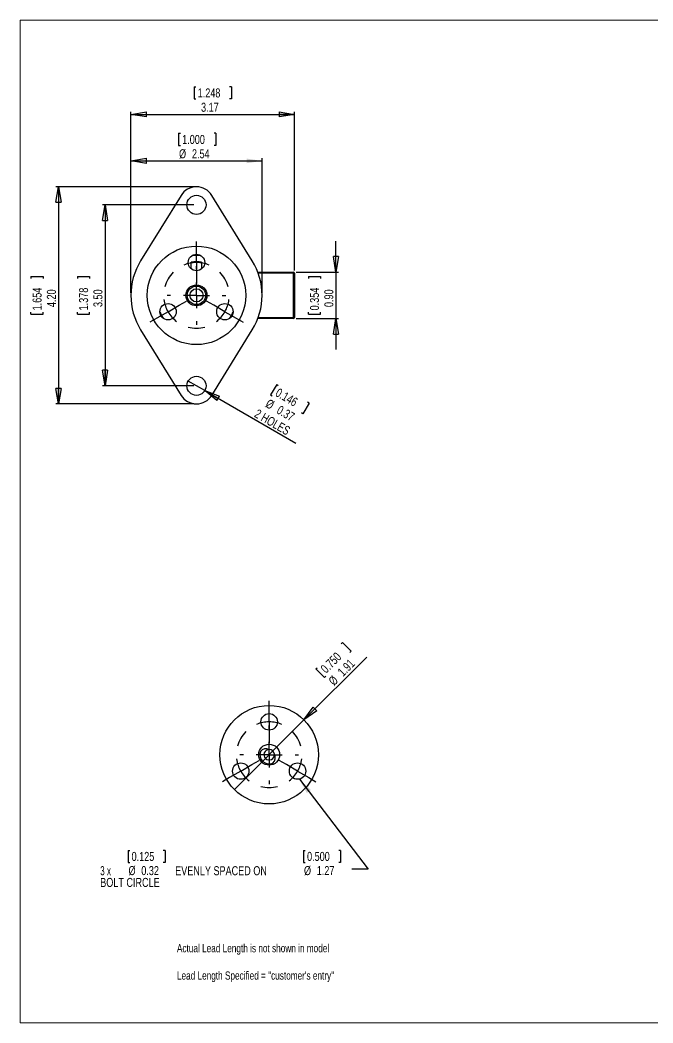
# Model space of a CAD drawing. Header units: millimetres. Extents: x 1.7 to 54.7, y 1.7 to 41.8.
# Drawn here: x 1.68 to 26.18, y 1.72 to 40.51 of the extents above; entities that cross this region are included whole.
import ezdxf

# ---------------------------------------------------------------- set-up
doc = ezdxf.new("R2010")
doc.units = ezdxf.units.MM
doc.layers.add('FORMAT', color=7, linetype='Continuous')
doc.styles.add('SLDTEXTSTYLE0', font='TXT', dxfattribs={"width": 0.75})
doc.styles.add('SLDTEXTSTYLE1', font='TXT', dxfattribs={"width": 0.666667})
doc.dimstyles.new('SLDDIMSTYLE0', dxfattribs={"dimtxt": 0.35, "dimasz": 0.6, "dimexe": 0, "dimexo": 0.0625, "dimgap": 0.0875, "dimtad": 1, "dimlfac": 0.5, "dimrnd": 1e-09, "dimzin": 4, "dimdsep": 46, "dimtxsty": 'SLDTEXTSTYLE0', "dimblk1": 'CLOSED', "dimblk2": 'CLOSED', "dimsah": 1, "dimcen": 0.09, "dimadec": 0, "dimazin": 1, "dimtfac": 1, "dimtofl": 0, "dimtmove": 0, "dimatfit": 3, "dimldrblk": 'CLOSED', "dimfxl": 0, "dimfrac": 2, "dimtolj": 1, "dimtzin": 12, "dimarcsym": 0})
doc.dimstyles.new('SLDDIMSTYLE1', dxfattribs={"dimtxt": 0.35, "dimasz": 0.6, "dimexe": 0, "dimexo": 0.0625, "dimgap": 0.0875, "dimtad": 1, "dimlfac": 0.5, "dimrnd": 1e-09, "dimzin": 12, "dimdsep": 46, "dimtxsty": 'SLDTEXTSTYLE0', "dimblk1": 'CLOSED', "dimsah": 1, "dimcen": 0.09, "dimadec": 0, "dimazin": 3, "dimtfac": 1, "dimtofl": 0, "dimtmove": 0, "dimatfit": 3, "dimldrblk": 'CLOSED', "dimfxl": 0, "dimfrac": 2, "dimtolj": 1, "dimtzin": 12, "dimarcsym": 0})
doc.dimstyles.new('SLDDIMSTYLE2', dxfattribs={"dimtxt": 0.35, "dimasz": 0.6, "dimexe": 0, "dimexo": 0.0625, "dimgap": 0.0875, "dimtad": 1, "dimlfac": 0.5, "dimrnd": 1e-09, "dimzin": 12, "dimdsep": 46, "dimtxsty": 'SLDTEXTSTYLE0', "dimblk1": 'CLOSED', "dimblk2": 'CLOSED', "dimsah": 1, "dimcen": 0.09, "dimadec": 0, "dimazin": 3, "dimtfac": 1, "dimtofl": 0, "dimtmove": 0, "dimatfit": 3, "dimldrblk": 'CLOSED', "dimfxl": 0, "dimfrac": 2, "dimtolj": 1, "dimtzin": 12, "dimarcsym": 0})
doc.dimstyles.new('SLDDIMSTYLE3', dxfattribs={"dimtxt": 0.35, "dimasz": 0.6, "dimexe": 0, "dimexo": 0.0625, "dimgap": 0.0875, "dimtad": 1, "dimlfac": 0.5, "dimrnd": 1e-09, "dimzin": 0, "dimdsep": 46, "dimtxsty": 'SLDTEXTSTYLE0', "dimblk1": 'CLOSED', "dimblk2": 'CLOSED', "dimsah": 1, "dimcen": 0.09, "dimadec": 0, "dimazin": 0, "dimtfac": 1, "dimtmove": 0, "dimatfit": 0, "dimldrblk": 'CLOSED', "dimfxl": 0, "dimfrac": 2, "dimtolj": 1, "dimtzin": 12, "dimarcsym": 0})
doc.dimstyles.new('SLDDIMSTYLE4', dxfattribs={"dimtxt": 0.35, "dimasz": 0.6, "dimexe": 0, "dimexo": 0.0625, "dimgap": 0.0875, "dimtad": 1, "dimlfac": 0.5, "dimrnd": 1e-09, "dimdsep": 46, "dimtxsty": 'SLDTEXTSTYLE0', "dimblk1": 'NONE', "dimblk2": 'CLOSED', "dimsah": 1, "dimcen": 0, "dimadec": 0, "dimazin": 2, "dimtfac": 1, "dimtmove": 0, "dimatfit": 3, "dimldrblk": 'NONE', "dimfxl": 0, "dimfrac": 2, "dimtolj": 1, "dimtzin": 12, "dimarcsym": 0})
doc.dimstyles.new('SLDDIMSTYLE6', dxfattribs={"dimtxt": 0.35, "dimasz": 0.6, "dimexe": 0, "dimexo": 0.0625, "dimgap": 0.0875, "dimtad": 1, "dimlfac": 0.5, "dimrnd": 1e-09, "dimzin": 12, "dimdsep": 46, "dimtxsty": 'SLDTEXTSTYLE0', "dimblk1": 'NONE', "dimblk2": 'CLOSED', "dimsah": 1, "dimcen": 0, "dimadec": 0, "dimazin": 3, "dimtfac": 1, "dimtmove": 0, "dimatfit": 3, "dimldrblk": 'NONE', "dimfxl": 0, "dimfrac": 2, "dimtolj": 1, "dimtzin": 12, "dimarcsym": 0})
doc.dimstyles.new('SLDDIMSTYLE7', dxfattribs={"dimtxt": 0.18, "dimasz": 0.6, "dimexe": 0, "dimexo": 0.0625, "dimgap": 0, "dimtad": 0, "dimtih": 1, "dimtoh": 1, "dimdec": 0, "dimrnd": 1e-09, "dimzin": 0, "dimdsep": 46, "dimtxsty": 'Standard', "dimsah": 1, "dimcen": 0.09, "dimadec": 0, "dimazin": 0, "dimtfac": 0.6, "dimtdec": 0, "dimtofl": 0, "dimtmove": 0, "dimatfit": 3, "dimfxl": 0, "dimfrac": 2, "dimtolj": 1, "dimtzin": 0, "dimarcsym": 0})

# ---------------------------------------------------------------- blocks, each defined once
blk = doc.blocks.new('_Closed')
at = {"color": 0, "linetype": 'ByBlock', "lineweight": -2}
for p, q in [((-1, 0.166667), (0, 0)), ((-1, 0.166667), (-1, -0.166667)), ((0, 0), (-1, -0.166667)), ((0, 0), (-1, 0))]:
    blk.add_line(p, q, dxfattribs=at)
blk = doc.blocks.new('_D')
at = {"layer": 'FORMAT'}
for p, q in [((8.411, 34.065), (3.071, 34.065)), ((3.171, 34.065), (3.171, 25.665)), ((2.104, 30.588), (2.575, 30.588)), ((2.104, 30.588), (2.104, 30.517)), ((2.575, 30.588), (2.575, 30.517)), ((2.104, 29.141), (2.104, 29.212)), ((2.104, 29.141), (2.575, 29.141)), ((2.575, 29.141), (2.575, 29.212)), ((8.411, 25.665), (3.071, 25.665))]:
    blk.add_line(p, q, dxfattribs=at)
at = {"layer": 'FORMAT', "xscale": 0.6, "yscale": 0.6}
for p, rotation in [((3.171, 34.065, -1.528), 90.0000000000004), ((3.171, 25.665, -1.528), 270.0000000000004)]:
    blk.add_blockref('_Closed', p, dxfattribs=dict(at, rotation=rotation))
at = {"layer": 'FORMAT', "char_height": 0.35, "attachment_point": 1, "rotation": 90, "style": 'SLDTEXTSTYLE0'}
for s, insert in [('1.654', (2.165, 29.283)), ('4.20', (2.72, 29.412))]:
    blk.add_mtext(s, dxfattribs=dict(at, insert=insert))
blk = doc.blocks.new('_D_1')
at = {"layer": 'FORMAT'}
for p, q in [((8.411, 33.365), (4.871, 33.365)), ((4.971, 33.365), (4.971, 26.365)), ((3.904, 30.588), (4.375, 30.588)), ((3.904, 30.588), (3.904, 30.517)), ((4.375, 30.588), (4.375, 30.517)), ((3.904, 29.141), (3.904, 29.212)), ((3.904, 29.141), (4.375, 29.141)), ((4.375, 29.141), (4.375, 29.212)), ((8.411, 26.365), (4.871, 26.365))]:
    blk.add_line(p, q, dxfattribs=at)
at = {"layer": 'FORMAT', "xscale": 0.6, "yscale": 0.6}
for p, rotation in [((4.971, 33.365, -1.528), 90.0000000000004), ((4.971, 26.365, -1.528), 270.0000000000004)]:
    blk.add_blockref('_Closed', p, dxfattribs=dict(at, rotation=rotation))
at = {"layer": 'FORMAT', "char_height": 0.35, "attachment_point": 1, "rotation": 90, "style": 'SLDTEXTSTYLE0'}
for s, insert in [('1.378', (3.965, 29.283)), ('3.50', (4.52, 29.412))]:
    blk.add_mtext(s, dxfattribs=dict(at, insert=insert))
blk = doc.blocks.new('_D_2')
at = {"layer": 'FORMAT'}
for p, q in [((7.817, 36.132), (7.817, 35.661)), ((7.817, 36.132), (7.887, 36.132)), ((9.263, 36.132), (9.192, 36.132)), ((9.263, 36.132), (9.263, 35.661)), ((7.817, 35.661), (7.887, 35.661)), ((9.263, 35.661), (9.192, 35.661)), ((5.971, 29.965), (5.971, 35.165)), ((5.971, 35.065), (11.051, 35.065)), ((11.051, 29.965), (11.051, 35.165))]:
    blk.add_line(p, q, dxfattribs=at)
blk.add_solid([(11.051, 35.065), (10.451, 35.155), (10.451, 34.975)], dxfattribs=at)
at = {"layer": 'FORMAT', "xscale": 0.6, "yscale": 0.6, "rotation": 179.9999999992159}
blk.add_blockref('_Closed', (5.971, 35.065, -1.528), dxfattribs=at)
at = {"layer": 'FORMAT', "char_height": 0.35, "attachment_point": 1, "style": 'SLDTEXTSTYLE0'}
for s, insert in [('1.000', (7.958, 36.07)), ('%%c', (7.838, 35.516)), ('2.54', (8.337, 35.516))]:
    blk.add_mtext(s, dxfattribs=dict(at, insert=insert))
blk = doc.blocks.new('_D_3')
at = {"layer": 'FORMAT'}
for p, q in [((8.418, 37.932), (8.418, 37.461)), ((8.418, 37.932), (8.489, 37.932)), ((9.864, 37.932), (9.793, 37.932)), ((9.864, 37.932), (9.864, 37.461)), ((8.418, 37.461), (8.489, 37.461)), ((9.864, 37.461), (9.793, 37.461)), ((5.971, 29.965), (5.971, 36.965)), ((5.971, 36.865), (12.311, 36.865)), ((12.311, 30.825), (12.311, 36.965))]:
    blk.add_line(p, q, dxfattribs=at)
at = {"layer": 'FORMAT', "xscale": 0.6, "yscale": 0.6, "rotation": 180.0000000000004}
blk.add_blockref('_Closed', (5.971, 36.865, -1.528), dxfattribs=at)
at = {"layer": 'FORMAT', "xscale": 0.6, "yscale": 0.6}
blk.add_blockref('_Closed', (12.311, 36.865, -1.528), dxfattribs=at)
at = {"layer": 'FORMAT', "char_height": 0.35, "attachment_point": 1, "style": 'SLDTEXTSTYLE0'}
for s, insert in [('1.248', (8.56, 37.87)), ('3.17', (8.689, 37.316))]:
    blk.add_mtext(s, dxfattribs=dict(at, insert=insert))
blk = doc.blocks.new('_D_4')
at = {"layer": 'FORMAT'}
for p, q in [((13.911, 30.765), (13.911, 31.965)), ((12.371, 30.765), (14.011, 30.765)), ((13.911, 30.765), (13.911, 28.965)), ((12.844, 30.588), (13.315, 30.588)), ((12.844, 30.588), (12.844, 30.517)), ((13.315, 30.588), (13.315, 30.517)), ((12.844, 29.141), (12.844, 29.212)), ((12.844, 29.141), (13.315, 29.141)), ((13.315, 29.141), (13.315, 29.212)), ((12.371, 28.965), (14.011, 28.965)), ((13.911, 28.965), (13.911, 27.765))]:
    blk.add_line(p, q, dxfattribs=at)
at = {"layer": 'FORMAT', "xscale": 0.6, "yscale": 0.6}
for p, rotation in [((13.911, 30.765, -1.528), 270.0000000000004), ((13.911, 28.965, -1.528), 90.00000000000037)]:
    blk.add_blockref('_Closed', p, dxfattribs=dict(at, rotation=rotation))
at = {"layer": 'FORMAT', "char_height": 0.35, "attachment_point": 1, "rotation": 90, "style": 'SLDTEXTSTYLE0'}
for s, insert in [('0.354', (12.905, 29.283)), ('0.90', (13.46, 29.412))]:
    blk.add_mtext(s, dxfattribs=dict(at, insert=insert))
blk = doc.blocks.new('_D_5')
at = {"layer": 'FORMAT'}
for p, q in [((8.832, 26.18), (8.191, 26.55)), ((11.616, 26.418), (11.381, 26.01)), ((11.616, 26.418), (11.678, 26.383)), ((8.832, 26.18), (12.352, 24.147)), ((11.381, 26.01), (11.442, 25.975)), ((12.869, 25.695), (12.633, 25.287)), ((12.869, 25.695), (12.808, 25.731)), ((12.633, 25.287), (12.572, 25.322))]:
    blk.add_line(p, q, dxfattribs=at)
at = {"layer": 'FORMAT', "xscale": 0.6, "yscale": 0.6, "rotation": 149.9999999975018}
blk.add_blockref('_Closed', (8.832, 26.18, -1.528), dxfattribs=at)
at = {"layer": 'FORMAT', "char_height": 0.35, "attachment_point": 1, "rotation": 330, "style": 'SLDTEXTSTYLE0'}
for s, insert in [('0.146', (11.708, 26.294)), ('%%c', (11.326, 25.874)), ('2 HOLES', (10.895, 25.483)), ('0.37', (11.759, 25.624))]:
    blk.add_mtext(s, dxfattribs=dict(at, insert=insert))
blk = doc.blocks.new('_None')
blk = doc.blocks.new('SW_CENTERMARKSYMBOL_0')
at = {"layer": 'FORMAT', "color": 0}
for p, q in [((-1.1, 2.405), (-1.1, 2.722)), ((-1.1, 1.905), (-1.1, 2.405)), ((-1.1, 1.905), (-1.1, 1.405)), ((-1.1, 1.635), (-1.1, 1.77)), ((-1.1, 1.405), (-1.1, 1.087)), ((-1.1, 0.635), (-1.1, 1.135)), ((-2.1, 0.635), (-2.235, 0.635)), ((-1.767, 0.25), (-1.492, 0.409)), ((-1.1, 0.635), (-1.6, 0.635)), ((-1.1, 0.635), (-1.1, 0.135)), ((-1.1, 0.635), (-0.6, 0.635)), ((-0.433, 0.25), (-0.708, 0.409)), ((-0.1, 0.635), (0.035, 0.635)), ((-2.2, 0), (-1.767, 0.25)), ((0, 0), (-0.433, 0.25)), ((0, 0), (0.433, -0.25)), ((-2.633, -0.25), (-2.908, -0.409)), ((-2.2, 0), (-2.633, -0.25)), ((-1.1, -0.365), (-1.1, -0.5)), ((0.433, -0.25), (0.708, -0.409))]:
    blk.add_line(p, q, dxfattribs=at)
for start, end in [(90, 112.5574), (67.4426, 90), (135.1148, 164.8852), (15.1148, 44.8852), (187.4426, 210), (330, 352.5574), (307.4426, 330), (210, 232.5574), (255.1148, 284.8852)]:
    blk.add_arc((-1.1, 0.635), 1.27, start, end, dxfattribs=at)
blk = doc.blocks.new('_D_15')
at = {"layer": 'FORMAT'}
for p, q in [((14.161, 16.435), (14.111, 16.385)), ((14.161, 16.435), (14.494, 16.101)), ((14.494, 16.101), (14.444, 16.051)), ((12.673, 13.443), (15.105, 15.875)), ((13.138, 15.412), (13.188, 15.462)), ((13.138, 15.412), (13.472, 15.079)), ((13.472, 15.079), (13.522, 15.129)), ((12.673, 13.443), (9.979, 10.749))]:
    blk.add_line(p, q, dxfattribs=at)
at = {"layer": 'FORMAT', "xscale": 0.6, "yscale": 0.6, "rotation": 225.0000000000005}
blk.add_blockref('_Closed', (12.673, 13.443, -12.528), dxfattribs=at)
at = {"layer": 'FORMAT', "char_height": 0.35, "attachment_point": 1, "rotation": 45, "style": 'SLDTEXTSTYLE0'}
for s, insert in [('0.750', (13.282, 15.468)), ('1.91', (13.942, 15.344)), ('%%c', (13.589, 14.991))]:
    blk.add_mtext(s, dxfattribs=dict(at, insert=insert))
blk = doc.blocks.new('SW_NOTE_0')
at = {"layer": 'FORMAT', "color": 0}
for p, q in [((-8.667, 0.723), (-8.667, 0.257)), ((-8.667, 0.723), (-8.597, 0.723)), ((-7.232, 0.723), (-7.302, 0.723)), ((-7.232, 0.723), (-7.232, 0.257)), ((-1.874, 0.723), (-1.874, 0.257)), ((-1.874, 0.723), (-1.804, 0.723)), ((-0.439, 0.723), (-0.509, 0.723)), ((-0.439, 0.723), (-0.439, 0.257)), ((-8.667, 0.257), (-8.597, 0.257)), ((-7.232, 0.257), (-7.302, 0.257)), ((-1.874, 0.257), (-1.804, 0.257)), ((-0.439, 0.257), (-0.509, 0.257))]:
    blk.add_line(p, q, dxfattribs=at)
at = {"layer": 'FORMAT', "color": 0, "char_height": 0.35, "attachment_point": 1}
for s, insert, style in [('0.125', (-8.528, 0.667), 'SLDTEXTSTYLE0'), ('0.500', (-1.735, 0.667), 'SLDTEXTSTYLE0'), ('3 x', (-9.743, 0.114), 'SLDTEXTSTYLE1'), ('%%c', (-8.647, 0.119), 'SLDTEXTSTYLE0'), ('0.32', (-8.153, 0.119), 'SLDTEXTSTYLE0'), ('EVENLY SPACED ON', (-6.841, 0.114), 'SLDTEXTSTYLE0'), ('%%c', (-1.854, 0.119), 'SLDTEXTSTYLE0'), ('1.27', (-1.36, 0.119), 'SLDTEXTSTYLE0'), ('BOLT CIRCLE', (-9.743, -0.339), 'SLDTEXTSTYLE0')]:
    blk.add_mtext(s, dxfattribs=dict(at, insert=insert, style=style))
blk = doc.blocks.new('SW_CENTERMARKSYMBOL_1')
at = {"layer": 'FORMAT', "color": 0}
for p, q in [((0, 0.5), (0, 0.818)), ((0, 0), (0, 0.5)), ((0, 0), (0, -0.5)), ((0, -0.27), (0, -0.135)), ((0, -0.5), (0, -0.818)), ((0, -1.27), (0, -0.77)), ((-1, -1.27), (-1.135, -1.27)), ((-0.667, -1.655), (-0.392, -1.496)), ((0, -1.27), (-0.5, -1.27)), ((0, -1.27), (0, -1.77)), ((0, -1.27), (0.5, -1.27)), ((0.667, -1.655), (0.392, -1.496)), ((1, -1.27), (1.135, -1.27)), ((-1.1, -1.905), (-1.533, -2.155)), ((-1.1, -1.905), (-0.667, -1.655)), ((1.1, -1.905), (0.667, -1.655)), ((1.1, -1.905), (1.533, -2.155)), ((-1.533, -2.155), (-1.808, -2.314)), ((0, -2.27), (0, -2.405)), ((1.533, -2.155), (1.808, -2.314))]:
    blk.add_line(p, q, dxfattribs=at)
for start, end in [(90, 112.5574), (67.4426, 90), (135.1148, 164.8852), (15.1148, 44.8852), (187.4426, 210), (330, 352.5574), (210, 232.5574), (307.4426, 330), (255.1148, 284.8852)]:
    blk.add_arc((0, -1.27), 1.27, start, end, dxfattribs=at)

msp = doc.modelspace()

# ---------------------------------------------------------------- linework, layer by layer
at = {"color": 7, "linetype": 'Continuous', "lineweight": 18}
for p, q in [((1.681, 40.514), (53.336, 40.514)), ((1.681, 40.514), (1.681, 1.72)), ((1.681, 1.72), (53.336, 1.72))]:
    msp.add_line(p, q, dxfattribs=at)
at = {"color": 7, "linetype": 'Continuous', "lineweight": 25}
for p, q in [((7.916, 33.733), (6.35, 31.2)), ((10.672, 31.2), (9.107, 33.733)), ((8.311, 30.893), (8.311, 31.149)), ((8.711, 31.149), (8.711, 30.894)), ((10.886, 30.765), (12.271, 30.765)), ((12.271, 30.725), (10.901, 30.725)), ((12.271, 30.765), (12.271, 30.725)), ((12.271, 29.005), (12.271, 30.725)), ((12.271, 30.725), (12.311, 30.725)), ((12.311, 30.725), (12.311, 29.005)), ((12.271, 28.965), (10.886, 28.965)), ((10.901, 29.005), (12.271, 29.005)), ((12.271, 29.005), (12.311, 29.005)), ((12.271, 29.005), (12.271, 28.965)), ((6.35, 28.529), (7.916, 25.997)), ((9.107, 25.997), (10.672, 28.529))]:
    msp.add_line(p, q, dxfattribs=at)
at = {"color": 7, "linetype": 'Continuous', "lineweight": 25, "flags": 128}
for points in [[(8.368, 31.418), (8.371, 31.418), (8.511, 31.425)], [(8.511, 31.425), (8.651, 31.418), (8.654, 31.418)]]:
    msp.add_lwpolyline(points, dxfattribs=at)
at = {"color": 7, "linetype": 'Continuous', "lineweight": 25}
for centre, radius in [((8.511, 33.365), 0.37), ((8.511, 29.865), 1.905), ((8.511, 31.135), 0.318), ((8.511, 29.865), 0.406), ((8.511, 29.865), 0.356), ((8.511, 29.865), 0.254), ((7.411, 29.23), 0.317), ((9.611, 29.23), 0.317), ((8.511, 26.365), 0.37), ((11.326, 12.096), 1.905), ((11.326, 13.366), 0.318), ((11.326, 12.096), 0.406), ((10.226, 11.461), 0.318), ((12.425, 11.461), 0.318)]:
    msp.add_circle(centre, radius, dxfattribs=at)
for centre, radius, start, end in [((8.511, 33.365), 0.7, 31.7163, 148.2837), ((8.511, 29.865), 2.54, 148.2837, 211.7163), ((8.511, 29.865), 1.3, 81.1501, 98.8499), ((8.511, 29.865), 2.54, 328.2837, 31.7163), ((12.271, 30.725), 0.04, 0, 90), ((8.511, 29.865), 1.56, 204.7368, 215.2632), ((8.511, 29.865), 1.56, 324.7368, 335.2632), ((12.271, 29.005), 0.04, 270, 0), ((8.511, 26.365), 0.7, 211.7163, 328.2837), ((11.326, 12.096), 0.356, 160.7894, 293.2286), ((11.205, 12.07), 0.259, 62.4869, 146.3845), ((11.326, 12.096), 0.203, 90, 4.9632), ((11.326, 12.096), 0.203, 4.9632, 90.275), ((11.3, 11.977), 0.266, 308.6617, 30.8642)]:
    msp.add_arc(centre, radius, start, end, dxfattribs=at)

# ---------------------------------------------------------------- block references
at = {"layer": 'FORMAT'}
for name, p in [('SW_CENTERMARKSYMBOL_0', (9.611, 29.23)), ('SW_CENTERMARKSYMBOL_1', (11.326, 13.366)), ('SW_NOTE_0', (14.528, 7.669))]:
    msp.add_blockref(name, p, dxfattribs=at)

# ---------------------------------------------------------------- texts
at = {"layer": 'FORMAT', "char_height": 0.3175, "attachment_point": 1, "style": 'SLDTEXTSTYLE0'}
for s, insert in [('Actual Lead Length is not shown in model', (7.755, 4.771)), ('Lead Length Specified = "customer\'s entry"', (7.755, 3.712))]:
    msp.add_mtext(s, dxfattribs=dict(at, insert=insert))

# ---------------------------------------------------------------- dimensions: what is measured, and where the dimension line sits
at = {"layer": 'FORMAT'}
dim = msp.add_linear_dim(base=(12.311, 36.865), p1=(5.971, 29.865), p2=(12.311, 30.725), dimstyle='SLDDIMSTYLE2', dxfattribs=at)
dim.commit()
dim.dimension.update_dxf_attribs({"geometry": '_D_3', "text_midpoint": (9.141, 36.865), "dimtype": 160})
dim = msp.add_linear_dim(base=(11.051, 35.065), p1=(5.971, 29.865), p2=(11.051, 29.865), text='%%c<>', dimstyle='SLDDIMSTYLE1', dxfattribs=at)
dim.commit()
dim.dimension.update_dxf_attribs({"geometry": '_D_2', "text_midpoint": (8.511, 35.065), "dimtype": 160})
for base, p1, p2, dimstyle, picture, middle in [((3.171, 25.665), (8.511, 34.065), (8.511, 25.665), 'SLDDIMSTYLE0', '_D', (3.171, 29.865)), ((4.971, 26.365), (8.511, 33.365), (8.511, 26.365), 'SLDDIMSTYLE0', '_D_1', (4.971, 29.865)), ((13.911, 28.965), (12.271, 30.765), (12.271, 28.965), 'SLDDIMSTYLE3', '_D_4', (13.911, 29.865))]:
    dim = msp.add_linear_dim(base=base, p1=p1, p2=p2, angle=90, dimstyle=dimstyle, dxfattribs=at)
    dim.commit()
    dim.dimension.update_dxf_attribs({"geometry": picture, "text_midpoint": middle, "dimtype": 160})
dim = msp.add_diameter_dim_2p(p1=(8.191, 26.55), p2=(8.832, 26.18), text='<>\\P2 HOLES', dimstyle='SLDDIMSTYLE4', dxfattribs=at)
dim.commit()
dim.dimension.update_dxf_attribs({"geometry": '_D_5', "text_midpoint": (11.514, 24.631), "dimtype": 163})
dim = msp.add_diameter_dim_2p(p1=(9.97859, 10.74865), p2=(12.67267, 13.44273), dimstyle='SLDDIMSTYLE6', dxfattribs=at)
dim.commit()
dim.dimension.update_dxf_attribs({"geometry": '_D_15', "text_midpoint": (14.40585, 15.17592), "dimtype": 163})

# ---------------------------------------------------------------- leaders
msp.add_leader([(12.497, 11.151), (15.163, 7.669), (14.528, 7.669)], dimstyle='SLDDIMSTYLE7', dxfattribs=at)

doc.saveas('drawing.dxf')
